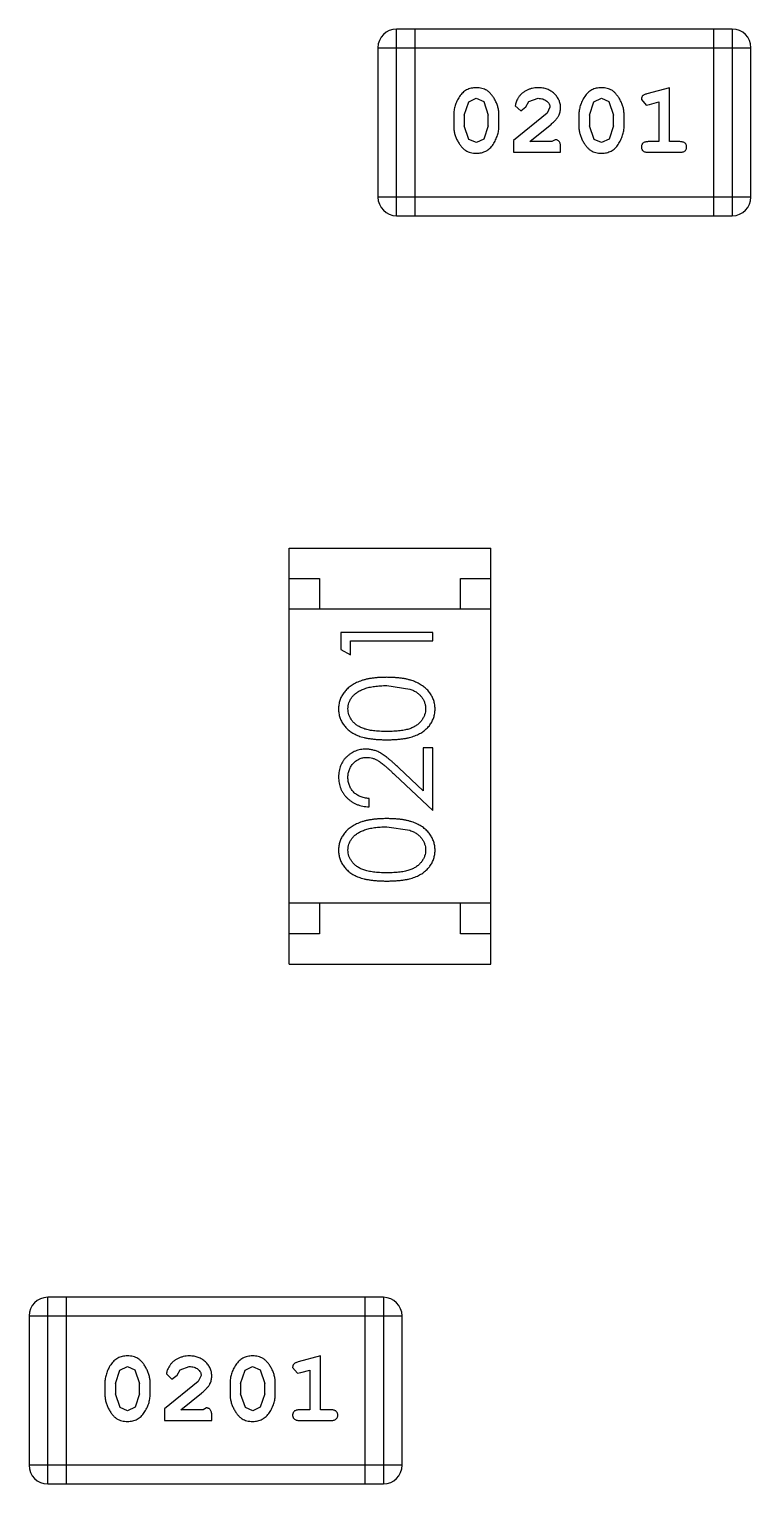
# Model space of a CAD drawing. Header units: inches. Extents: x 4.1 to 94, y -51.8 to -2.2.
# Drawn here: x 70.264 to 71.444, y -24.739 to -22.363 of the extents above; entities that cross this region are included whole.
import ezdxf

# ---------------------------------------------------------------- set-up
doc = ezdxf.new("R2010")
doc.units = ezdxf.units.IN
doc.header["$LTSCALE"] = 1.21
doc.header["$MEASUREMENT"] = 0
doc.layers.get('0').update_dxf_attribs({"linetype": 'CONTINUOUS'})

msp = doc.modelspace()

# ---------------------------------------------------------------- linework, layer by layer
at = {"color": 7, "linetype": 'Continuous'}
for p, q in [((70.8649, -22.6674), (70.8649, -22.3626)), ((71.4135, -22.3626), (70.8649, -22.3626)), ((70.8954, -22.6674), (70.8954, -22.3626)), ((71.3831, -22.3626), (71.3831, -22.6674)), ((71.4135, -22.3626), (71.4135, -22.6674)), ((70.8344, -22.393), (70.8344, -22.6369)), ((70.8344, -22.393), (71.444, -22.393)), ((71.444, -22.6369), (71.444, -22.393)), ((70.9829, -22.4814), (70.9952, -22.4756)), ((70.9952, -22.4756), (71.0074, -22.4809)), ((71.0813, -22.481), (71.0961, -22.4756)), ((71.1874, -22.4814), (71.1997, -22.4756)), ((71.1997, -22.4756), (71.2119, -22.4809)), ((71.2651, -22.4774), (71.273, -22.4866)), ((71.3107, -22.4583), (71.2741, -22.4682)), ((71.3107, -22.5464), (71.3107, -22.4583)), ((70.9583, -22.5029), (70.9583, -22.5207)), ((70.9756, -22.5032), (70.9829, -22.4814)), ((70.9756, -22.5032), (70.9756, -22.5204)), ((71.0074, -22.4809), (71.0149, -22.5032)), ((71.0149, -22.5204), (71.0149, -22.5032)), ((71.0322, -22.5207), (71.0322, -22.5029)), ((71.1108, -22.4999), (71.0558, -22.5448)), ((71.059, -22.4877), (71.0678, -22.4961)), ((71.0678, -22.4961), (71.0763, -22.4895)), ((71.0763, -22.4895), (71.0813, -22.481)), ((71.1156, -22.4902), (71.1108, -22.4999)), ((71.1628, -22.5029), (71.1628, -22.5207)), ((71.1801, -22.5032), (71.1874, -22.4814)), ((71.1801, -22.5032), (71.1801, -22.5204)), ((71.2119, -22.4809), (71.2194, -22.5032)), ((71.2194, -22.5204), (71.2194, -22.5032)), ((71.2367, -22.5207), (71.2367, -22.5029)), ((71.273, -22.4866), (71.2784, -22.4856)), ((71.2784, -22.4856), (71.2934, -22.4815)), ((71.2934, -22.4815), (71.2934, -22.5464)), ((70.9832, -22.5427), (70.9756, -22.5204)), ((71.0149, -22.5204), (71.0077, -22.5422)), ((71.0826, -22.5464), (71.1162, -22.5194)), ((71.1878, -22.5427), (71.1801, -22.5204)), ((71.2194, -22.5204), (71.2122, -22.5422)), ((70.9954, -22.548), (70.9832, -22.5427)), ((71.0077, -22.5422), (70.9954, -22.548)), ((71.0558, -22.5448), (71.0558, -22.5637)), ((71.1188, -22.5464), (71.0826, -22.5464)), ((71.1243, -22.5433), (71.1188, -22.5464)), ((71.1999, -22.548), (71.1878, -22.5427)), ((71.2122, -22.5422), (71.1999, -22.548)), ((71.2934, -22.5464), (71.2761, -22.5464)), ((71.328, -22.5464), (71.3107, -22.5464)), ((71.0558, -22.5637), (71.1329, -22.5637)), ((71.1329, -22.5637), (71.1329, -22.5559)), ((71.2761, -22.5637), (71.328, -22.5637)), ((71.444, -22.6369), (70.8344, -22.6369)), ((70.8649, -22.6674), (71.4135, -22.6674)), ((70.6892, -23.8902), (70.6892, -23.2102)), ((70.6892, -23.2102), (71.0192, -23.2102)), ((71.0192, -23.8902), (71.0192, -23.2102)), ((70.6892, -23.2602), (70.7392, -23.2602)), ((70.7392, -23.2602), (70.7392, -23.3102)), ((70.9692, -23.3102), (70.9692, -23.2602)), ((70.9692, -23.2602), (71.0192, -23.2602)), ((71.0192, -23.3102), (70.6892, -23.3102)), ((70.774, -23.3484), (70.774, -23.3761)), ((70.924, -23.3484), (70.774, -23.3484)), ((70.924, -23.3618), (70.924, -23.3484)), ((70.774, -23.3761), (70.7894, -23.3849)), ((70.7894, -23.3849), (70.7894, -23.3618)), ((70.7894, -23.3618), (70.924, -23.3618)), ((70.849, -23.4349), (70.8867, -23.4406)), ((70.9086, -23.5368), (70.9086, -23.6066)), ((70.924, -23.5368), (70.9086, -23.5368)), ((70.924, -23.6387), (70.924, -23.5368)), ((70.9086, -23.6066), (70.8685, -23.5691)), ((70.8619, -23.5806), (70.924, -23.6387)), ((70.8201, -23.633), (70.8201, -23.6195)), ((70.849, -23.6657), (70.8867, -23.6713)), ((71.0192, -23.7902), (70.6892, -23.7902)), ((70.7392, -23.7902), (70.7392, -23.8402)), ((70.9692, -23.8402), (70.9692, -23.7902)), ((70.7392, -23.8402), (70.6892, -23.8402)), ((71.0192, -23.8402), (70.9692, -23.8402)), ((70.6892, -23.8902), (71.0192, -23.8902)), ((70.2949, -24.7389), (70.2949, -24.4341)), ((70.8435, -24.4341), (70.2949, -24.4341)), ((70.3254, -24.7389), (70.3254, -24.4341)), ((70.813, -24.4341), (70.813, -24.7389)), ((70.8435, -24.4341), (70.8435, -24.7389)), ((70.2644, -24.4646), (70.2644, -24.7084)), ((70.2644, -24.4646), (70.874, -24.4646)), ((70.874, -24.7084), (70.874, -24.4646)), ((70.4128, -24.553), (70.4252, -24.5472)), ((70.4252, -24.5472), (70.4374, -24.5524)), ((70.5112, -24.5525), (70.5261, -24.5472)), ((70.6174, -24.553), (70.6297, -24.5472)), ((70.6297, -24.5472), (70.6419, -24.5524)), ((70.7407, -24.5299), (70.7041, -24.5397)), ((70.7407, -24.618), (70.7407, -24.5299)), ((70.4056, -24.5747), (70.4128, -24.553)), ((70.4374, -24.5524), (70.4449, -24.5747)), ((70.489, -24.5592), (70.4978, -24.5676)), ((70.4978, -24.5676), (70.5063, -24.5611)), ((70.5063, -24.5611), (70.5112, -24.5525)), ((70.5456, -24.5617), (70.5408, -24.5714)), ((70.6101, -24.5747), (70.6174, -24.553)), ((70.6419, -24.5524), (70.6494, -24.5747)), ((70.6951, -24.5489), (70.7029, -24.5582)), ((70.7029, -24.5582), (70.7084, -24.5571)), ((70.7084, -24.5571), (70.7234, -24.553)), ((70.7234, -24.553), (70.7234, -24.618)), ((70.3883, -24.5745), (70.3883, -24.5922)), ((70.4056, -24.5747), (70.4056, -24.5919)), ((70.4132, -24.6142), (70.4056, -24.5919)), ((70.4449, -24.5919), (70.4377, -24.6137)), ((70.4449, -24.5919), (70.4449, -24.5747)), ((70.4622, -24.5922), (70.4622, -24.5745)), ((70.5408, -24.5714), (70.4858, -24.6164)), ((70.5126, -24.618), (70.5461, -24.5909)), ((70.5928, -24.5745), (70.5928, -24.5922)), ((70.6101, -24.5747), (70.6101, -24.5919)), ((70.6178, -24.6142), (70.6101, -24.5919)), ((70.6494, -24.5919), (70.6422, -24.6137)), ((70.6494, -24.5919), (70.6494, -24.5747)), ((70.6667, -24.5922), (70.6667, -24.5745)), ((70.4254, -24.6195), (70.4132, -24.6142)), ((70.4377, -24.6137), (70.4254, -24.6195)), ((70.4858, -24.6164), (70.4858, -24.6353)), ((70.5488, -24.618), (70.5126, -24.618)), ((70.5543, -24.6148), (70.5488, -24.618)), ((70.6299, -24.6195), (70.6178, -24.6142)), ((70.6422, -24.6137), (70.6299, -24.6195)), ((70.7234, -24.618), (70.7061, -24.618)), ((70.758, -24.618), (70.7407, -24.618)), ((70.4858, -24.6353), (70.5629, -24.6353)), ((70.5629, -24.6353), (70.5629, -24.6274)), ((70.7061, -24.6353), (70.758, -24.6353)), ((70.874, -24.7084), (70.2644, -24.7084)), ((70.2949, -24.7389), (70.8435, -24.7389))]:
    msp.add_line(p, q, dxfattribs=at)
for centre, start, end in [((70.8649, -22.393), 90, 180), ((71.4135, -22.393), 0, 90), ((70.8649, -22.6369), 180, 270), ((71.4135, -22.6369), 270, 0), ((70.2949, -24.4646), 90, 180), ((70.8435, -24.4646), 0, 90), ((70.2949, -24.7084), 180, 270), ((70.8435, -24.7084), 270, 0)]:
    msp.add_arc(centre, 0.0305, start, end, dxfattribs=at)
for points, knots in [([(70.9951, -22.4583), (70.9937, -22.4584), (70.9909, -22.4584), (70.9868, -22.4592), (70.9829, -22.4603), (70.9794, -22.4619), (70.9761, -22.4639), (70.973, -22.4664), (70.9702, -22.4694), (70.9678, -22.4728), (70.9656, -22.4764), (70.9636, -22.4801), (70.962, -22.4838), (70.9606, -22.4875), (70.9596, -22.4913), (70.9588, -22.4952), (70.9584, -22.499), (70.9583, -22.5016), (70.9583, -22.5029)], [0, 0, 0, 0, 0.06692, 0.130834, 0.19258, 0.252759, 0.312631, 0.373411, 0.436359, 0.501894, 0.568244, 0.632472, 0.69556, 0.757163, 0.818592, 0.878885, 0.939235, 1, 1, 1, 1]), ([(71.0322, -22.5029), (71.0322, -22.5019), (71.0322, -22.4997), (71.0319, -22.4965), (71.0314, -22.4934), (71.0307, -22.4903), (71.0298, -22.4872), (71.0286, -22.4842), (71.0274, -22.4813), (71.0259, -22.4784), (71.0243, -22.4757), (71.0226, -22.4731), (71.021, -22.4708), (71.0193, -22.4687), (71.0176, -22.4668), (71.0159, -22.4652), (71.0141, -22.4637), (71.0118, -22.4622), (71.0086, -22.4606), (71.0044, -22.4593), (70.9999, -22.4585), (70.9967, -22.4584), (70.9951, -22.4583)], [0, 0, 0, 0, 0.049855, 0.099516, 0.148482, 0.19758, 0.246804, 0.296268, 0.346517, 0.397047, 0.446826, 0.49336, 0.537801, 0.579207, 0.617974, 0.654833, 0.689171, 0.722088, 0.786392, 0.853518, 0.924186, 1, 1, 1, 1]), ([(71.0962, -22.4583), (71.0945, -22.4584), (71.0912, -22.4585), (71.0863, -22.4594), (71.0815, -22.4608), (71.077, -22.4628), (71.0729, -22.4652), (71.0692, -22.4681), (71.0661, -22.4713), (71.0636, -22.4749), (71.0616, -22.4785), (71.0601, -22.4818), (71.0592, -22.4848), (71.0591, -22.4868), (71.059, -22.4877)], [0, 0, 0, 0, 0.098286, 0.193983, 0.289056, 0.384352, 0.477435, 0.566197, 0.652355, 0.737986, 0.818188, 0.887401, 0.94802, 1, 1, 1, 1]), ([(71.0961, -22.4756), (71.0975, -22.4757), (71.1002, -22.4758), (71.104, -22.4766), (71.1074, -22.478), (71.1103, -22.4799), (71.1126, -22.4822), (71.1144, -22.4846), (71.1154, -22.4874), (71.1155, -22.4892), (71.1156, -22.4902)], [0, 0, 0, 0, 0.156344, 0.299348, 0.4327, 0.561, 0.682299, 0.791883, 0.89611, 1, 1, 1, 1]), ([(71.1329, -22.4911), (71.1329, -22.49), (71.1328, -22.4878), (71.1324, -22.4845), (71.1315, -22.4814), (71.1304, -22.4785), (71.1289, -22.4756), (71.1271, -22.4729), (71.125, -22.4703), (71.1227, -22.4679), (71.12, -22.4656), (71.1172, -22.4637), (71.1141, -22.462), (71.1109, -22.4606), (71.1075, -22.4596), (71.1039, -22.4588), (71.1001, -22.4584), (71.0976, -22.4584), (71.0962, -22.4583)], [0, 0, 0, 0, 0.060981, 0.120256, 0.178148, 0.236115, 0.293993, 0.352864, 0.413358, 0.476056, 0.539296, 0.602396, 0.665116, 0.728325, 0.792919, 0.859317, 0.928302, 1, 1, 1, 1]), ([(71.1996, -22.4583), (71.1982, -22.4584), (71.1954, -22.4584), (71.1913, -22.4592), (71.1874, -22.4603), (71.1839, -22.4619), (71.1806, -22.4639), (71.1775, -22.4664), (71.1747, -22.4694), (71.1723, -22.4728), (71.1701, -22.4764), (71.1681, -22.4801), (71.1665, -22.4838), (71.1652, -22.4875), (71.1641, -22.4913), (71.1634, -22.4952), (71.1629, -22.499), (71.1628, -22.5016), (71.1628, -22.5029)], [0, 0, 0, 0, 0.06692, 0.130834, 0.19258, 0.252759, 0.312631, 0.373411, 0.436359, 0.501894, 0.568244, 0.632472, 0.69556, 0.757163, 0.818592, 0.878885, 0.939235, 1, 1, 1, 1]), ([(71.2367, -22.5029), (71.2367, -22.5019), (71.2367, -22.4997), (71.2364, -22.4965), (71.2359, -22.4934), (71.2352, -22.4903), (71.2343, -22.4872), (71.2332, -22.4842), (71.2319, -22.4813), (71.2304, -22.4784), (71.2288, -22.4757), (71.2271, -22.4731), (71.2255, -22.4708), (71.2238, -22.4687), (71.2221, -22.4668), (71.2204, -22.4652), (71.2187, -22.4637), (71.2163, -22.4622), (71.2131, -22.4606), (71.2089, -22.4593), (71.2044, -22.4585), (71.2012, -22.4584), (71.1996, -22.4583)], [0, 0, 0, 0, 0.049855, 0.099516, 0.148482, 0.19758, 0.246804, 0.296268, 0.346517, 0.397047, 0.446826, 0.49336, 0.537801, 0.579207, 0.617974, 0.654833, 0.689171, 0.722088, 0.786392, 0.853518, 0.924186, 1, 1, 1, 1]), ([(71.2741, -22.4682), (71.2733, -22.4685), (71.2717, -22.4689), (71.2696, -22.4698), (71.268, -22.4707), (71.2668, -22.4717), (71.266, -22.4729), (71.2655, -22.4742), (71.2651, -22.4757), (71.2651, -22.4768), (71.2651, -22.4774)], [0, 0, 0, 0, 0.187321, 0.344927, 0.475328, 0.579604, 0.674244, 0.773631, 0.882025, 1, 1, 1, 1]), ([(71.1162, -22.5194), (71.117, -22.5186), (71.1187, -22.5171), (71.1211, -22.5149), (71.1232, -22.5128), (71.1251, -22.5108), (71.1267, -22.5089), (71.128, -22.5072), (71.1292, -22.5055), (71.1303, -22.5035), (71.1314, -22.5009), (71.1323, -22.4978), (71.1328, -22.4945), (71.1329, -22.4922), (71.1329, -22.4911)], [0, 0, 0, 0, 0.103002, 0.197728, 0.285279, 0.365235, 0.437224, 0.502446, 0.560545, 0.611446, 0.707576, 0.80349, 0.900532, 1, 1, 1, 1]), ([(70.9583, -22.5207), (70.9583, -22.5218), (70.9584, -22.5239), (70.9587, -22.5271), (70.9591, -22.5302), (70.9598, -22.5333), (70.9607, -22.5363), (70.9619, -22.5393), (70.9631, -22.5423), (70.9646, -22.5452), (70.9662, -22.5479), (70.9678, -22.5504), (70.9694, -22.5528), (70.9711, -22.5549), (70.9728, -22.5567), (70.9745, -22.5584), (70.9762, -22.5598), (70.9786, -22.5614), (70.9818, -22.563), (70.9859, -22.5643), (70.9905, -22.5652), (70.9937, -22.5653), (70.9953, -22.5653)], [0, 0, 0, 0, 0.049886, 0.09882, 0.148132, 0.19689, 0.246038, 0.295176, 0.345305, 0.395692, 0.445312, 0.491875, 0.535813, 0.577009, 0.616081, 0.652689, 0.687585, 0.720206, 0.785062, 0.85223, 0.923759, 1, 1, 1, 1]), ([(70.9953, -22.5653), (70.9968, -22.5653), (70.9996, -22.5652), (71.0037, -22.5645), (71.0075, -22.5634), (71.0111, -22.5618), (71.0144, -22.5597), (71.0175, -22.5572), (71.0203, -22.5543), (71.0227, -22.5509), (71.0249, -22.5473), (71.0269, -22.5436), (71.0285, -22.5399), (71.0299, -22.5361), (71.0309, -22.5323), (71.0317, -22.5285), (71.0322, -22.5246), (71.0322, -22.522), (71.0322, -22.5207)], [0, 0, 0, 0, 0.067217, 0.131051, 0.19272, 0.252824, 0.312745, 0.373449, 0.436041, 0.501494, 0.567761, 0.632087, 0.695096, 0.757109, 0.817993, 0.878657, 0.939311, 1, 1, 1, 1]), ([(71.1628, -22.5207), (71.1628, -22.5218), (71.1629, -22.5239), (71.1632, -22.5271), (71.1637, -22.5302), (71.1644, -22.5333), (71.1652, -22.5363), (71.1664, -22.5393), (71.1676, -22.5423), (71.1691, -22.5452), (71.1707, -22.5479), (71.1723, -22.5504), (71.1739, -22.5528), (71.1756, -22.5549), (71.1773, -22.5567), (71.179, -22.5584), (71.1807, -22.5598), (71.1831, -22.5614), (71.1863, -22.563), (71.1905, -22.5643), (71.195, -22.5652), (71.1982, -22.5653), (71.1999, -22.5653)], [0, 0, 0, 0, 0.049886, 0.09882, 0.148132, 0.19689, 0.246038, 0.295176, 0.345305, 0.395692, 0.445312, 0.491875, 0.535813, 0.577009, 0.616081, 0.652689, 0.687585, 0.720206, 0.785062, 0.85223, 0.923759, 1, 1, 1, 1]), ([(71.1999, -22.5653), (71.2013, -22.5653), (71.2041, -22.5652), (71.2082, -22.5645), (71.212, -22.5634), (71.2156, -22.5618), (71.2189, -22.5597), (71.222, -22.5572), (71.2248, -22.5543), (71.2272, -22.5509), (71.2294, -22.5473), (71.2314, -22.5436), (71.233, -22.5399), (71.2344, -22.5361), (71.2354, -22.5323), (71.2362, -22.5285), (71.2367, -22.5246), (71.2367, -22.522), (71.2367, -22.5207)], [0, 0, 0, 0, 0.067217, 0.131051, 0.19272, 0.252824, 0.312745, 0.373449, 0.436041, 0.501494, 0.567761, 0.632087, 0.695096, 0.757109, 0.817993, 0.878657, 0.939311, 1, 1, 1, 1]), ([(71.1329, -22.5559), (71.1329, -22.5548), (71.1329, -22.5528), (71.1324, -22.5501), (71.1318, -22.5479), (71.1307, -22.5461), (71.1294, -22.5448), (71.1278, -22.5439), (71.1261, -22.5434), (71.1249, -22.5433), (71.1243, -22.5433)], [0, 0, 0, 0, 0.1844, 0.34094, 0.473574, 0.586824, 0.690029, 0.789175, 0.890445, 1, 1, 1, 1]), ([(71.2761, -22.5464), (71.2752, -22.5464), (71.2735, -22.5465), (71.2712, -22.5469), (71.2692, -22.5477), (71.2676, -22.5488), (71.2665, -22.5501), (71.2657, -22.5516), (71.2652, -22.5533), (71.2651, -22.5545), (71.2651, -22.5551)], [0, 0, 0, 0, 0.169102, 0.317658, 0.446239, 0.563118, 0.671828, 0.776546, 0.884858, 1, 1, 1, 1]), ([(71.339, -22.5551), (71.339, -22.5545), (71.3389, -22.5533), (71.3384, -22.5516), (71.3376, -22.5501), (71.3364, -22.5488), (71.3349, -22.5477), (71.3329, -22.5469), (71.3306, -22.5465), (71.3289, -22.5464), (71.328, -22.5464)], [0, 0, 0, 0, 0.11517, 0.223509, 0.328254, 0.438012, 0.553651, 0.682263, 0.830856, 1, 1, 1, 1]), ([(71.2651, -22.5551), (71.2651, -22.5557), (71.2652, -22.5569), (71.2657, -22.5586), (71.2665, -22.5601), (71.2677, -22.5614), (71.2692, -22.5625), (71.2712, -22.5632), (71.2735, -22.5637), (71.2752, -22.5637), (71.2761, -22.5637)], [0, 0, 0, 0, 0.115051, 0.223278, 0.329269, 0.437893, 0.554681, 0.682591, 0.83103, 1, 1, 1, 1]), ([(71.328, -22.5637), (71.3289, -22.5637), (71.3306, -22.5637), (71.3329, -22.5632), (71.3349, -22.5625), (71.3364, -22.5614), (71.3376, -22.5601), (71.3384, -22.5586), (71.3389, -22.5569), (71.339, -22.5557), (71.339, -22.5551)], [0, 0, 0, 0, 0.169012, 0.317488, 0.445429, 0.560977, 0.67065, 0.776666, 0.88492, 1, 1, 1, 1]), ([(70.849, -23.4214), (70.8467, -23.4215), (70.8422, -23.4215), (70.8357, -23.4218), (70.8295, -23.4223), (70.8236, -23.4231), (70.8181, -23.424), (70.813, -23.4252), (70.8083, -23.4266), (70.8038, -23.4282), (70.7998, -23.43), (70.7959, -23.4319), (70.7924, -23.4341), (70.7891, -23.4363), (70.786, -23.4387), (70.7833, -23.4413), (70.7807, -23.444), (70.7785, -23.4469), (70.7765, -23.4498), (70.7748, -23.4529), (70.7734, -23.4561), (70.7722, -23.4594), (70.7712, -23.4627), (70.7706, -23.4661), (70.7702, -23.4696), (70.7701, -23.472), (70.7701, -23.4732)], [0, 0, 0, 0, 0.065278, 0.127205, 0.186168, 0.241675, 0.294115, 0.343609, 0.390387, 0.434463, 0.476646, 0.517002, 0.555936, 0.593716, 0.630057, 0.665601, 0.700745, 0.734917, 0.768681, 0.802087, 0.834849, 0.867433, 0.900138, 0.932806, 0.966212, 1, 1, 1, 1]), ([(70.9278, -23.4732), (70.9278, -23.472), (70.9278, -23.4696), (70.9273, -23.4661), (70.9267, -23.4627), (70.9257, -23.4593), (70.9245, -23.4561), (70.9231, -23.4529), (70.9213, -23.4498), (70.9193, -23.4468), (70.9171, -23.4439), (70.9145, -23.4412), (70.9118, -23.4386), (70.9087, -23.4362), (70.9054, -23.4339), (70.9019, -23.4318), (70.8981, -23.4299), (70.894, -23.4281), (70.8896, -23.4265), (70.8849, -23.4252), (70.8798, -23.424), (70.8743, -23.423), (70.8685, -23.4224), (70.8623, -23.4218), (70.8558, -23.4215), (70.8513, -23.4215), (70.849, -23.4214)], [0, 0, 0, 0, 0.033824, 0.067298, 0.10028, 0.133019, 0.165736, 0.198792, 0.232372, 0.266409, 0.301016, 0.336196, 0.371972, 0.408574, 0.446394, 0.485225, 0.525372, 0.567224, 0.611081, 0.65775, 0.70702, 0.759235, 0.814484, 0.873227, 0.934937, 1, 1, 1, 1]), ([(70.7855, -23.4728), (70.7856, -23.4711), (70.7858, -23.4678), (70.787, -23.463), (70.7892, -23.4583), (70.7915, -23.4546), (70.7938, -23.4517), (70.7958, -23.4497), (70.798, -23.4477), (70.8005, -23.4459), (70.8032, -23.4442), (70.8061, -23.4427), (70.8093, -23.4412), (70.8127, -23.4399), (70.8164, -23.4387), (70.8203, -23.4376), (70.8245, -23.4368), (70.8289, -23.4361), (70.8336, -23.4356), (70.8385, -23.4351), (70.8436, -23.435), (70.8472, -23.4349), (70.849, -23.4349)], [0, 0, 0, 0, 0.059689, 0.119507, 0.181075, 0.246162, 0.279894, 0.314468, 0.350403, 0.387474, 0.426147, 0.466624, 0.508745, 0.553328, 0.600058, 0.649177, 0.700552, 0.754894, 0.811825, 0.871514, 0.934319, 1, 1, 1, 1]), ([(70.8867, -23.4406), (70.8877, -23.441), (70.8898, -23.4417), (70.8927, -23.4431), (70.8954, -23.4445), (70.898, -23.4461), (70.9003, -23.4479), (70.9024, -23.4497), (70.9043, -23.4517), (70.9066, -23.4545), (70.9089, -23.4582), (70.9109, -23.4629), (70.9122, -23.4678), (70.9124, -23.4711), (70.9124, -23.4728)], [0, 0, 0, 0, 0.075949, 0.148549, 0.218996, 0.286119, 0.351826, 0.416074, 0.478265, 0.540325, 0.660405, 0.774606, 0.887187, 1, 1, 1, 1]), ([(70.7701, -23.4732), (70.7701, -23.4744), (70.7702, -23.4767), (70.7706, -23.4802), (70.7712, -23.4835), (70.7722, -23.4868), (70.7733, -23.49), (70.7748, -23.4932), (70.7765, -23.4962), (70.7785, -23.4992), (70.7807, -23.502), (70.7831, -23.5046), (70.7859, -23.5071), (70.7888, -23.5094), (70.792, -23.5116), (70.7955, -23.5136), (70.7992, -23.5154), (70.8031, -23.5171), (70.8074, -23.5186), (70.8121, -23.5198), (70.8173, -23.521), (70.8228, -23.5218), (70.8288, -23.5225), (70.8351, -23.523), (70.842, -23.5233), (70.8466, -23.5233), (70.849, -23.5234)], [0, 0, 0, 0, 0.033742, 0.066533, 0.099153, 0.13154, 0.164087, 0.196563, 0.229707, 0.263315, 0.297504, 0.331686, 0.366482, 0.4021, 0.438958, 0.476748, 0.515985, 0.556589, 0.599519, 0.645765, 0.695487, 0.748721, 0.805687, 0.866754, 0.931405, 1, 1, 1, 1]), ([(70.849, -23.5099), (70.847, -23.5099), (70.843, -23.5099), (70.8374, -23.5096), (70.8321, -23.5093), (70.8272, -23.5088), (70.8227, -23.5082), (70.8185, -23.5073), (70.8148, -23.5064), (70.8114, -23.5053), (70.8083, -23.5041), (70.8053, -23.5027), (70.8026, -23.5012), (70.8001, -23.4996), (70.7978, -23.4979), (70.7957, -23.496), (70.7937, -23.4939), (70.7915, -23.4911), (70.7891, -23.4873), (70.787, -23.4826), (70.7858, -23.4777), (70.7856, -23.4744), (70.7855, -23.4728)], [0, 0, 0, 0, 0.073302, 0.142286, 0.206253, 0.266017, 0.321612, 0.372532, 0.419497, 0.462398, 0.502825, 0.541489, 0.579034, 0.615143, 0.650298, 0.684912, 0.718701, 0.752189, 0.817245, 0.879117, 0.939613, 1, 1, 1, 1]), ([(70.9124, -23.4728), (70.9123, -23.4744), (70.9122, -23.4777), (70.9109, -23.4826), (70.9088, -23.4873), (70.9064, -23.4911), (70.9041, -23.4939), (70.9022, -23.496), (70.9001, -23.4979), (70.8977, -23.4997), (70.8952, -23.5013), (70.8925, -23.5028), (70.8896, -23.5041), (70.8865, -23.5054), (70.8831, -23.5064), (70.8793, -23.5074), (70.8752, -23.5081), (70.8707, -23.5088), (70.8658, -23.5093), (70.8605, -23.5096), (70.8549, -23.5099), (70.851, -23.5099), (70.849, -23.5099)], [0, 0, 0, 0, 0.060034, 0.120278, 0.182348, 0.247919, 0.281641, 0.315701, 0.350322, 0.385703, 0.421819, 0.459196, 0.497866, 0.538301, 0.58121, 0.628183, 0.679403, 0.734699, 0.794074, 0.858416, 0.927049, 1, 1, 1, 1]), ([(70.849, -23.5234), (70.8514, -23.5233), (70.8561, -23.5233), (70.8628, -23.523), (70.8692, -23.5225), (70.8751, -23.5218), (70.8806, -23.5209), (70.8858, -23.5198), (70.8905, -23.5185), (70.8949, -23.517), (70.8989, -23.5153), (70.9026, -23.5134), (70.906, -23.5114), (70.9092, -23.5092), (70.9122, -23.5069), (70.9149, -23.5045), (70.9174, -23.5018), (70.9196, -23.499), (70.9215, -23.4961), (70.9232, -23.4931), (70.9246, -23.49), (70.9258, -23.4868), (70.9267, -23.4835), (70.9273, -23.4802), (70.9278, -23.4767), (70.9278, -23.4744), (70.9278, -23.4732)], [0, 0, 0, 0, 0.068113, 0.132564, 0.193427, 0.250218, 0.303569, 0.353576, 0.400235, 0.443586, 0.484619, 0.524292, 0.56238, 0.599049, 0.63494, 0.669782, 0.704009, 0.737842, 0.771098, 0.803896, 0.836415, 0.868639, 0.900715, 0.933378, 0.966213, 1, 1, 1, 1]), ([(70.8147, -23.5387), (70.8132, -23.5388), (70.8103, -23.5389), (70.806, -23.5394), (70.8019, -23.5405), (70.7978, -23.5418), (70.794, -23.5436), (70.7903, -23.5458), (70.7867, -23.5483), (70.7834, -23.5512), (70.7802, -23.5544), (70.7776, -23.558), (70.7752, -23.5617), (70.7733, -23.5657), (70.7719, -23.57), (70.7709, -23.5745), (70.7702, -23.5792), (70.7702, -23.5824), (70.7701, -23.5841)], [0, 0, 0, 0, 0.06271, 0.123347, 0.183401, 0.242828, 0.302097, 0.36242, 0.423725, 0.487032, 0.550491, 0.612709, 0.674265, 0.73617, 0.799211, 0.863483, 0.930525, 1, 1, 1, 1]), ([(70.8685, -23.5691), (70.867, -23.5677), (70.864, -23.5649), (70.8597, -23.5609), (70.8555, -23.5574), (70.8517, -23.5542), (70.848, -23.5513), (70.8446, -23.5489), (70.8415, -23.5468), (70.8377, -23.5444), (70.8329, -23.5421), (70.827, -23.5402), (70.8209, -23.539), (70.8168, -23.5388), (70.8147, -23.5387)], [0, 0, 0, 0, 0.09953, 0.192079, 0.277712, 0.357454, 0.429648, 0.495771, 0.555538, 0.608657, 0.707578, 0.804328, 0.901298, 1, 1, 1, 1]), ([(70.7855, -23.5847), (70.7855, -23.5836), (70.7856, -23.5814), (70.786, -23.5782), (70.7867, -23.5751), (70.7877, -23.5721), (70.789, -23.5693), (70.7905, -23.5666), (70.7924, -23.564), (70.7945, -23.5616), (70.7967, -23.5594), (70.7992, -23.5575), (70.8017, -23.5559), (70.8043, -23.5545), (70.8071, -23.5535), (70.8099, -23.5528), (70.8129, -23.5523), (70.8149, -23.5522), (70.8159, -23.5522)], [0, 0, 0, 0, 0.068027, 0.133505, 0.19695, 0.26027, 0.322741, 0.384982, 0.448465, 0.513424, 0.578224, 0.640011, 0.700094, 0.760067, 0.819012, 0.877878, 0.938035, 1, 1, 1, 1]), ([(70.8159, -23.5522), (70.8175, -23.5523), (70.8208, -23.5524), (70.8256, -23.5534), (70.8302, -23.5551), (70.834, -23.5571), (70.8371, -23.5592), (70.8398, -23.561), (70.8428, -23.5634), (70.846, -23.566), (70.8496, -23.5691), (70.8534, -23.5726), (70.8576, -23.5764), (70.8604, -23.5791), (70.8619, -23.5806)], [0, 0, 0, 0, 0.088014, 0.174976, 0.2638, 0.355443, 0.406413, 0.465519, 0.533076, 0.609353, 0.693899, 0.787171, 0.889197, 1, 1, 1, 1]), ([(70.7701, -23.5841), (70.7702, -23.5857), (70.7702, -23.589), (70.7709, -23.5939), (70.772, -23.5985), (70.7735, -23.6029), (70.7756, -23.6071), (70.778, -23.6111), (70.7808, -23.615), (70.7841, -23.6185), (70.7877, -23.6218), (70.7916, -23.6247), (70.7958, -23.6271), (70.8002, -23.6291), (70.8048, -23.6307), (70.8097, -23.6319), (70.8148, -23.6327), (70.8183, -23.6329), (70.8201, -23.633)], [0, 0, 0, 0, 0.06445, 0.126725, 0.187421, 0.247417, 0.306749, 0.366595, 0.427749, 0.490235, 0.553031, 0.614805, 0.676505, 0.738096, 0.801021, 0.864897, 0.931209, 1, 1, 1, 1]), ([(70.8201, -23.6195), (70.8188, -23.6194), (70.8162, -23.6191), (70.8124, -23.6184), (70.8089, -23.6174), (70.8055, -23.6162), (70.8024, -23.6147), (70.7996, -23.613), (70.7969, -23.611), (70.7946, -23.6087), (70.7924, -23.6062), (70.7906, -23.6036), (70.789, -23.6008), (70.7877, -23.5979), (70.7867, -23.5948), (70.786, -23.5916), (70.7856, -23.5882), (70.7855, -23.5859), (70.7855, -23.5847)], [0, 0, 0, 0, 0.073648, 0.143686, 0.210962, 0.275557, 0.338064, 0.399311, 0.4594, 0.51934, 0.579024, 0.637809, 0.695959, 0.754122, 0.813113, 0.873453, 0.935561, 1, 1, 1, 1]), ([(70.849, -23.6522), (70.8467, -23.6522), (70.8422, -23.6523), (70.8357, -23.6526), (70.8295, -23.6531), (70.8236, -23.6539), (70.8181, -23.6548), (70.813, -23.656), (70.8083, -23.6574), (70.8038, -23.659), (70.7998, -23.6608), (70.7959, -23.6627), (70.7924, -23.6648), (70.7891, -23.6671), (70.786, -23.6695), (70.7833, -23.672), (70.7807, -23.6748), (70.7785, -23.6776), (70.7765, -23.6806), (70.7748, -23.6837), (70.7734, -23.6869), (70.7722, -23.6901), (70.7712, -23.6935), (70.7706, -23.6969), (70.7702, -23.7004), (70.7701, -23.7028), (70.7701, -23.704)], [0, 0, 0, 0, 0.065278, 0.127205, 0.186168, 0.241675, 0.294115, 0.343609, 0.390387, 0.434463, 0.476646, 0.517002, 0.555936, 0.593716, 0.630057, 0.665601, 0.700745, 0.734917, 0.768681, 0.802087, 0.834849, 0.867433, 0.900138, 0.932806, 0.966212, 1, 1, 1, 1]), ([(70.7855, -23.7035), (70.7856, -23.7019), (70.7858, -23.6986), (70.787, -23.6937), (70.7892, -23.6891), (70.7915, -23.6853), (70.7938, -23.6825), (70.7958, -23.6804), (70.798, -23.6785), (70.8005, -23.6767), (70.8032, -23.675), (70.8061, -23.6734), (70.8093, -23.672), (70.8127, -23.6707), (70.8164, -23.6695), (70.8203, -23.6684), (70.8245, -23.6676), (70.8289, -23.6669), (70.8336, -23.6664), (70.8385, -23.6659), (70.8436, -23.6657), (70.8472, -23.6657), (70.849, -23.6657)], [0, 0, 0, 0, 0.059689, 0.119507, 0.181075, 0.246162, 0.279894, 0.314468, 0.350403, 0.387474, 0.426147, 0.466624, 0.508745, 0.553328, 0.600058, 0.649177, 0.700552, 0.754894, 0.811825, 0.871514, 0.934319, 1, 1, 1, 1]), ([(70.9278, -23.704), (70.9278, -23.7028), (70.9278, -23.7004), (70.9273, -23.6969), (70.9267, -23.6935), (70.9257, -23.6901), (70.9245, -23.6869), (70.9231, -23.6836), (70.9213, -23.6806), (70.9193, -23.6775), (70.9171, -23.6747), (70.9145, -23.6719), (70.9118, -23.6693), (70.9087, -23.6669), (70.9054, -23.6647), (70.9019, -23.6626), (70.8981, -23.6607), (70.894, -23.6589), (70.8896, -23.6573), (70.8849, -23.656), (70.8798, -23.6548), (70.8743, -23.6538), (70.8685, -23.6531), (70.8623, -23.6526), (70.8558, -23.6523), (70.8513, -23.6522), (70.849, -23.6522)], [0, 0, 0, 0, 0.033824, 0.067298, 0.10028, 0.133019, 0.165736, 0.198792, 0.232372, 0.266409, 0.301016, 0.336196, 0.371972, 0.408574, 0.446394, 0.485225, 0.525372, 0.567224, 0.611081, 0.65775, 0.70702, 0.759235, 0.814484, 0.873227, 0.934937, 1, 1, 1, 1]), ([(70.8867, -23.6713), (70.8877, -23.6717), (70.8898, -23.6725), (70.8927, -23.6738), (70.8954, -23.6753), (70.898, -23.6769), (70.9003, -23.6786), (70.9024, -23.6805), (70.9043, -23.6825), (70.9066, -23.6853), (70.9089, -23.689), (70.9109, -23.6937), (70.9122, -23.6985), (70.9124, -23.7019), (70.9124, -23.7035)], [0, 0, 0, 0, 0.075949, 0.148549, 0.218996, 0.286119, 0.351826, 0.416074, 0.478265, 0.540325, 0.660405, 0.774606, 0.887187, 1, 1, 1, 1]), ([(70.7701, -23.704), (70.7701, -23.7052), (70.7702, -23.7075), (70.7706, -23.7109), (70.7712, -23.7143), (70.7722, -23.7176), (70.7733, -23.7208), (70.7748, -23.7239), (70.7765, -23.727), (70.7785, -23.7299), (70.7807, -23.7327), (70.7831, -23.7354), (70.7859, -23.7379), (70.7888, -23.7402), (70.792, -23.7423), (70.7955, -23.7444), (70.7992, -23.7462), (70.8031, -23.7479), (70.8074, -23.7493), (70.8121, -23.7506), (70.8173, -23.7517), (70.8228, -23.7526), (70.8288, -23.7533), (70.8351, -23.7538), (70.842, -23.7541), (70.8466, -23.7541), (70.849, -23.7541)], [0, 0, 0, 0, 0.033742, 0.066533, 0.099153, 0.13154, 0.164087, 0.196563, 0.229707, 0.263315, 0.297504, 0.331686, 0.366482, 0.4021, 0.438958, 0.476748, 0.515985, 0.556589, 0.599519, 0.645765, 0.695487, 0.748721, 0.805687, 0.866754, 0.931405, 1, 1, 1, 1]), ([(70.849, -23.7407), (70.847, -23.7407), (70.843, -23.7406), (70.8374, -23.7404), (70.8321, -23.74), (70.8272, -23.7395), (70.8227, -23.7389), (70.8185, -23.7381), (70.8148, -23.7372), (70.8114, -23.7361), (70.8083, -23.7348), (70.8053, -23.7335), (70.8026, -23.732), (70.8001, -23.7304), (70.7978, -23.7286), (70.7957, -23.7267), (70.7937, -23.7247), (70.7915, -23.7218), (70.7891, -23.7181), (70.787, -23.7134), (70.7858, -23.7085), (70.7856, -23.7052), (70.7855, -23.7035)], [0, 0, 0, 0, 0.073302, 0.142286, 0.206253, 0.266017, 0.321612, 0.372532, 0.419497, 0.462398, 0.502825, 0.541489, 0.579034, 0.615143, 0.650298, 0.684912, 0.718701, 0.752189, 0.817245, 0.879117, 0.939613, 1, 1, 1, 1]), ([(70.9124, -23.7035), (70.9123, -23.7052), (70.9122, -23.7085), (70.9109, -23.7134), (70.9088, -23.7181), (70.9064, -23.7219), (70.9041, -23.7247), (70.9022, -23.7268), (70.9001, -23.7286), (70.8977, -23.7304), (70.8952, -23.7321), (70.8925, -23.7335), (70.8896, -23.7349), (70.8865, -23.7361), (70.8831, -23.7372), (70.8793, -23.7381), (70.8752, -23.7389), (70.8707, -23.7396), (70.8658, -23.74), (70.8605, -23.7404), (70.8549, -23.7406), (70.851, -23.7407), (70.849, -23.7407)], [0, 0, 0, 0, 0.060034, 0.120278, 0.182348, 0.247919, 0.281641, 0.315701, 0.350322, 0.385703, 0.421819, 0.459196, 0.497866, 0.538301, 0.58121, 0.628183, 0.679403, 0.734699, 0.794074, 0.858416, 0.927049, 1, 1, 1, 1]), ([(70.849, -23.7541), (70.8514, -23.7541), (70.8561, -23.7541), (70.8628, -23.7538), (70.8692, -23.7533), (70.8751, -23.7526), (70.8806, -23.7517), (70.8858, -23.7506), (70.8905, -23.7493), (70.8949, -23.7478), (70.8989, -23.7461), (70.9026, -23.7442), (70.906, -23.7422), (70.9092, -23.74), (70.9122, -23.7377), (70.9149, -23.7352), (70.9174, -23.7326), (70.9196, -23.7298), (70.9215, -23.7269), (70.9232, -23.7239), (70.9246, -23.7208), (70.9258, -23.7176), (70.9267, -23.7143), (70.9273, -23.7109), (70.9278, -23.7075), (70.9278, -23.7052), (70.9278, -23.704)], [0, 0, 0, 0, 0.068113, 0.132564, 0.193427, 0.250218, 0.303569, 0.353576, 0.400235, 0.443586, 0.484619, 0.524292, 0.56238, 0.599049, 0.63494, 0.669782, 0.704009, 0.737842, 0.771098, 0.803896, 0.836415, 0.868639, 0.900715, 0.933378, 0.966213, 1, 1, 1, 1]), ([(70.4251, -24.5299), (70.4237, -24.5299), (70.4208, -24.53), (70.4168, -24.5307), (70.4129, -24.5318), (70.4093, -24.5334), (70.4061, -24.5355), (70.403, -24.538), (70.4002, -24.5409), (70.3977, -24.5443), (70.3955, -24.5479), (70.3936, -24.5516), (70.392, -24.5553), (70.3906, -24.5591), (70.3896, -24.5629), (70.3888, -24.5667), (70.3884, -24.5706), (70.3883, -24.5732), (70.3883, -24.5745)], [0, 0, 0, 0, 0.06692, 0.130834, 0.19258, 0.252759, 0.312631, 0.373411, 0.436359, 0.501894, 0.568244, 0.632472, 0.69556, 0.757163, 0.818592, 0.878885, 0.939235, 1, 1, 1, 1]), ([(70.4622, -24.5745), (70.4622, -24.5734), (70.4622, -24.5713), (70.4619, -24.5681), (70.4613, -24.5649), (70.4607, -24.5618), (70.4598, -24.5588), (70.4586, -24.5558), (70.4573, -24.5528), (70.4558, -24.5499), (70.4542, -24.5472), (70.4526, -24.5446), (70.451, -24.5423), (70.4493, -24.5402), (70.4476, -24.5384), (70.4459, -24.5367), (70.4441, -24.5353), (70.4418, -24.5337), (70.4386, -24.5321), (70.4344, -24.5308), (70.4299, -24.53), (70.4267, -24.5299), (70.4251, -24.5299)], [0, 0, 0, 0, 0.049855, 0.099516, 0.148482, 0.19758, 0.246804, 0.296268, 0.346517, 0.397047, 0.446826, 0.49336, 0.537801, 0.579207, 0.617974, 0.654833, 0.689171, 0.722088, 0.786392, 0.853518, 0.924186, 1, 1, 1, 1]), ([(70.5262, -24.5299), (70.5245, -24.5299), (70.5212, -24.53), (70.5162, -24.5309), (70.5115, -24.5323), (70.507, -24.5343), (70.5029, -24.5367), (70.4992, -24.5396), (70.4961, -24.5429), (70.4936, -24.5464), (70.4916, -24.55), (70.4901, -24.5533), (70.4892, -24.5563), (70.489, -24.5583), (70.489, -24.5592)], [0, 0, 0, 0, 0.098286, 0.193983, 0.289056, 0.384352, 0.477435, 0.566197, 0.652355, 0.737986, 0.818188, 0.887401, 0.94802, 1, 1, 1, 1]), ([(70.5261, -24.5472), (70.5275, -24.5472), (70.5302, -24.5473), (70.534, -24.5481), (70.5374, -24.5495), (70.5403, -24.5514), (70.5426, -24.5537), (70.5444, -24.5562), (70.5454, -24.5589), (70.5455, -24.5608), (70.5456, -24.5617)], [0, 0, 0, 0, 0.156344, 0.299348, 0.4327, 0.561, 0.682299, 0.791883, 0.89611, 1, 1, 1, 1]), ([(70.5629, -24.5626), (70.5629, -24.5615), (70.5628, -24.5593), (70.5623, -24.5561), (70.5615, -24.553), (70.5604, -24.55), (70.5589, -24.5471), (70.5571, -24.5444), (70.555, -24.5418), (70.5526, -24.5394), (70.55, -24.5372), (70.5471, -24.5352), (70.5441, -24.5335), (70.5409, -24.5322), (70.5375, -24.5312), (70.5339, -24.5304), (70.5301, -24.5299), (70.5276, -24.5299), (70.5262, -24.5299)], [0, 0, 0, 0, 0.060981, 0.120256, 0.178148, 0.236115, 0.293993, 0.352864, 0.413358, 0.476056, 0.539296, 0.602396, 0.665116, 0.728325, 0.792919, 0.859317, 0.928302, 1, 1, 1, 1]), ([(70.6296, -24.5299), (70.6282, -24.5299), (70.6254, -24.53), (70.6213, -24.5307), (70.6174, -24.5318), (70.6139, -24.5334), (70.6106, -24.5355), (70.6075, -24.538), (70.6047, -24.5409), (70.6023, -24.5443), (70.6001, -24.5479), (70.5981, -24.5516), (70.5965, -24.5553), (70.5951, -24.5591), (70.5941, -24.5629), (70.5933, -24.5667), (70.5929, -24.5706), (70.5928, -24.5732), (70.5928, -24.5745)], [0, 0, 0, 0, 0.06692, 0.130834, 0.19258, 0.252759, 0.312631, 0.373411, 0.436359, 0.501894, 0.568244, 0.632472, 0.69556, 0.757163, 0.818592, 0.878885, 0.939235, 1, 1, 1, 1]), ([(70.6667, -24.5745), (70.6667, -24.5734), (70.6667, -24.5713), (70.6664, -24.5681), (70.6659, -24.5649), (70.6652, -24.5618), (70.6643, -24.5588), (70.6632, -24.5558), (70.6619, -24.5528), (70.6604, -24.5499), (70.6588, -24.5472), (70.6571, -24.5446), (70.6555, -24.5423), (70.6538, -24.5402), (70.6521, -24.5384), (70.6504, -24.5367), (70.6486, -24.5353), (70.6463, -24.5337), (70.6431, -24.5321), (70.6389, -24.5308), (70.6344, -24.53), (70.6312, -24.5299), (70.6296, -24.5299)], [0, 0, 0, 0, 0.049855, 0.099516, 0.148482, 0.19758, 0.246804, 0.296268, 0.346517, 0.397047, 0.446826, 0.49336, 0.537801, 0.579207, 0.617974, 0.654833, 0.689171, 0.722088, 0.786392, 0.853518, 0.924186, 1, 1, 1, 1]), ([(70.7041, -24.5397), (70.7033, -24.54), (70.7017, -24.5405), (70.6996, -24.5413), (70.698, -24.5422), (70.6968, -24.5433), (70.696, -24.5444), (70.6955, -24.5458), (70.6951, -24.5473), (70.6951, -24.5483), (70.6951, -24.5489)], [0, 0, 0, 0, 0.187321, 0.344927, 0.475328, 0.579604, 0.674244, 0.773631, 0.882025, 1, 1, 1, 1]), ([(70.5461, -24.5909), (70.547, -24.5901), (70.5487, -24.5887), (70.5511, -24.5864), (70.5532, -24.5843), (70.5551, -24.5823), (70.5567, -24.5805), (70.558, -24.5787), (70.5592, -24.5771), (70.5603, -24.575), (70.5614, -24.5725), (70.5623, -24.5693), (70.5628, -24.566), (70.5629, -24.5638), (70.5629, -24.5626)], [0, 0, 0, 0, 0.103002, 0.197728, 0.285279, 0.365235, 0.437224, 0.502446, 0.560545, 0.611446, 0.707576, 0.80349, 0.900532, 1, 1, 1, 1]), ([(70.3883, -24.5922), (70.3883, -24.5933), (70.3883, -24.5954), (70.3887, -24.5986), (70.3891, -24.6017), (70.3898, -24.6048), (70.3907, -24.6079), (70.3918, -24.6109), (70.3931, -24.6138), (70.3946, -24.6167), (70.3962, -24.6194), (70.3978, -24.622), (70.3994, -24.6243), (70.4011, -24.6264), (70.4028, -24.6283), (70.4045, -24.6299), (70.4062, -24.6313), (70.4086, -24.6329), (70.4117, -24.6346), (70.4159, -24.6359), (70.4205, -24.6367), (70.4237, -24.6368), (70.4253, -24.6368)], [0, 0, 0, 0, 0.049886, 0.09882, 0.148132, 0.19689, 0.246038, 0.295176, 0.345305, 0.395692, 0.445312, 0.491875, 0.535813, 0.577009, 0.616081, 0.652689, 0.687585, 0.720206, 0.785062, 0.85223, 0.923759, 1, 1, 1, 1]), ([(70.4253, -24.6368), (70.4268, -24.6368), (70.4296, -24.6367), (70.4337, -24.636), (70.4375, -24.6349), (70.4411, -24.6333), (70.4444, -24.6313), (70.4475, -24.6288), (70.4503, -24.6258), (70.4527, -24.6224), (70.4549, -24.6188), (70.4569, -24.6152), (70.4585, -24.6114), (70.4599, -24.6077), (70.4609, -24.6039), (70.4617, -24.6), (70.4621, -24.5961), (70.4622, -24.5935), (70.4622, -24.5922)], [0, 0, 0, 0, 0.067217, 0.131051, 0.19272, 0.252824, 0.312745, 0.373449, 0.436041, 0.501494, 0.567761, 0.632087, 0.695096, 0.757109, 0.817993, 0.878657, 0.939311, 1, 1, 1, 1]), ([(70.5928, -24.5922), (70.5928, -24.5933), (70.5929, -24.5954), (70.5932, -24.5986), (70.5936, -24.6017), (70.5944, -24.6048), (70.5952, -24.6079), (70.5964, -24.6109), (70.5976, -24.6138), (70.5991, -24.6167), (70.6007, -24.6194), (70.6023, -24.622), (70.6039, -24.6243), (70.6056, -24.6264), (70.6073, -24.6283), (70.609, -24.6299), (70.6107, -24.6313), (70.6131, -24.6329), (70.6163, -24.6346), (70.6205, -24.6359), (70.625, -24.6367), (70.6282, -24.6368), (70.6298, -24.6368)], [0, 0, 0, 0, 0.049886, 0.09882, 0.148132, 0.19689, 0.246038, 0.295176, 0.345305, 0.395692, 0.445312, 0.491875, 0.535813, 0.577009, 0.616081, 0.652689, 0.687585, 0.720206, 0.785062, 0.85223, 0.923759, 1, 1, 1, 1]), ([(70.6298, -24.6368), (70.6313, -24.6368), (70.6341, -24.6367), (70.6382, -24.636), (70.642, -24.6349), (70.6456, -24.6333), (70.6489, -24.6313), (70.652, -24.6288), (70.6548, -24.6258), (70.6572, -24.6224), (70.6594, -24.6188), (70.6614, -24.6152), (70.663, -24.6114), (70.6644, -24.6077), (70.6654, -24.6039), (70.6662, -24.6), (70.6667, -24.5961), (70.6667, -24.5935), (70.6667, -24.5922)], [0, 0, 0, 0, 0.067217, 0.131051, 0.19272, 0.252824, 0.312745, 0.373449, 0.436041, 0.501494, 0.567761, 0.632087, 0.695096, 0.757109, 0.817993, 0.878657, 0.939311, 1, 1, 1, 1]), ([(70.5629, -24.6274), (70.5629, -24.6263), (70.5629, -24.6244), (70.5624, -24.6216), (70.5617, -24.6194), (70.5607, -24.6177), (70.5594, -24.6164), (70.5578, -24.6155), (70.5561, -24.6149), (70.5549, -24.6148), (70.5543, -24.6148)], [0, 0, 0, 0, 0.1844, 0.34094, 0.473574, 0.586824, 0.690029, 0.789175, 0.890445, 1, 1, 1, 1]), ([(70.7061, -24.618), (70.7052, -24.618), (70.7035, -24.618), (70.7012, -24.6185), (70.6992, -24.6192), (70.6976, -24.6203), (70.6965, -24.6216), (70.6957, -24.6231), (70.6952, -24.6248), (70.6951, -24.626), (70.6951, -24.6266)], [0, 0, 0, 0, 0.169102, 0.317658, 0.446239, 0.563118, 0.671828, 0.776546, 0.884858, 1, 1, 1, 1]), ([(70.769, -24.6266), (70.769, -24.626), (70.7689, -24.6248), (70.7684, -24.6231), (70.7676, -24.6216), (70.7664, -24.6203), (70.7648, -24.6192), (70.7629, -24.6185), (70.7606, -24.618), (70.7589, -24.618), (70.758, -24.618)], [0, 0, 0, 0, 0.11517, 0.223509, 0.328254, 0.438012, 0.553651, 0.682263, 0.830856, 1, 1, 1, 1]), ([(70.6951, -24.6266), (70.6951, -24.6272), (70.6952, -24.6284), (70.6957, -24.6301), (70.6965, -24.6316), (70.6976, -24.6329), (70.6992, -24.634), (70.7012, -24.6347), (70.7035, -24.6352), (70.7052, -24.6352), (70.7061, -24.6353)], [0, 0, 0, 0, 0.115051, 0.223278, 0.329269, 0.437893, 0.554681, 0.682591, 0.83103, 1, 1, 1, 1]), ([(70.758, -24.6353), (70.7589, -24.6352), (70.7606, -24.6352), (70.7629, -24.6347), (70.7649, -24.634), (70.7664, -24.6329), (70.7676, -24.6316), (70.7684, -24.6301), (70.7689, -24.6284), (70.769, -24.6272), (70.769, -24.6266)], [0, 0, 0, 0, 0.169012, 0.317488, 0.445429, 0.560977, 0.67065, 0.776666, 0.88492, 1, 1, 1, 1])]:
    msp.add_open_spline(points, degree=3, knots=knots, dxfattribs=at)

doc.saveas('drawing.dxf')
